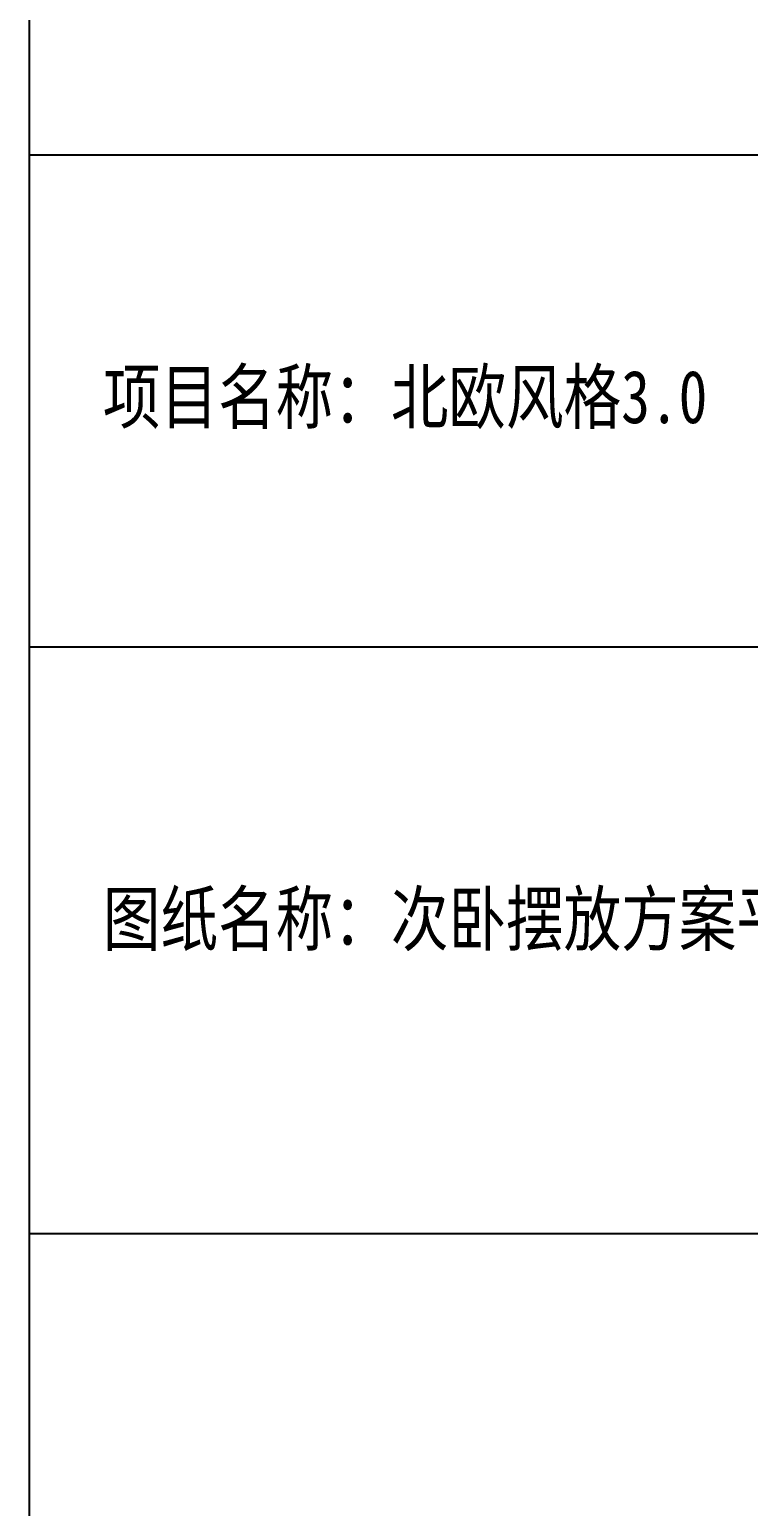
# Model space of a CAD drawing. Extents: x 23971 to 232415, y -48119 to 67869.
# Drawn here: x 148417 to 149127, y 31482 to 32940 of the extents above; entities that cross this region are included whole.
import ezdxf

# ---------------------------------------------------------------- set-up
doc = ezdxf.new("R2010")
doc.units = 0
doc.header["$LTSCALE"] = 1000
doc.header["$MEASUREMENT"] = 0
doc.styles.add('WJ', font='', dxfattribs={"width": 0.8, "height": 135})
doc.styles.get('WJ').set_extended_font_data('FangSong_GB2312')

# ---------------------------------------------------------------- blocks, each defined once
blk = doc.blocks.new('次卧摆放方案图框')
for p, q in [((21375.6, 667.1), (21375.6, 17583.2)), ((21375.6, 13356), (24852.9, 13356)), ((21375.6, 11897.8), (24852.9, 11897.8)), ((21375.6, 10159.1), (24852.9, 10159.1))]:
    blk.add_line(p, q)
at = {"char_height": 156.481, "attachment_point": 1, "style": 'WJ'}
for s, insert, width in [('项目名称：北欧风格3.0', (21593.2, 12717.1), 1903.637), ('{\\fSimSun|b0|i0|c134|p2;图纸名称：次卧摆放方案平面布置图}', (21593.2, 11169.7), 3037.946)]:
    blk.add_mtext(s, dxfattribs=dict(at, insert=insert, width=width))

msp = doc.modelspace()

# ---------------------------------------------------------------- block references
at = {"xscale": 0.3330153595476334, "yscale": 0.3330153595476334, "zscale": 0.3330153595476334}
msp.add_blockref('次卧摆放方案图框', (141298.5, 28368.2), dxfattribs=at)

doc.saveas('drawing.dxf')
